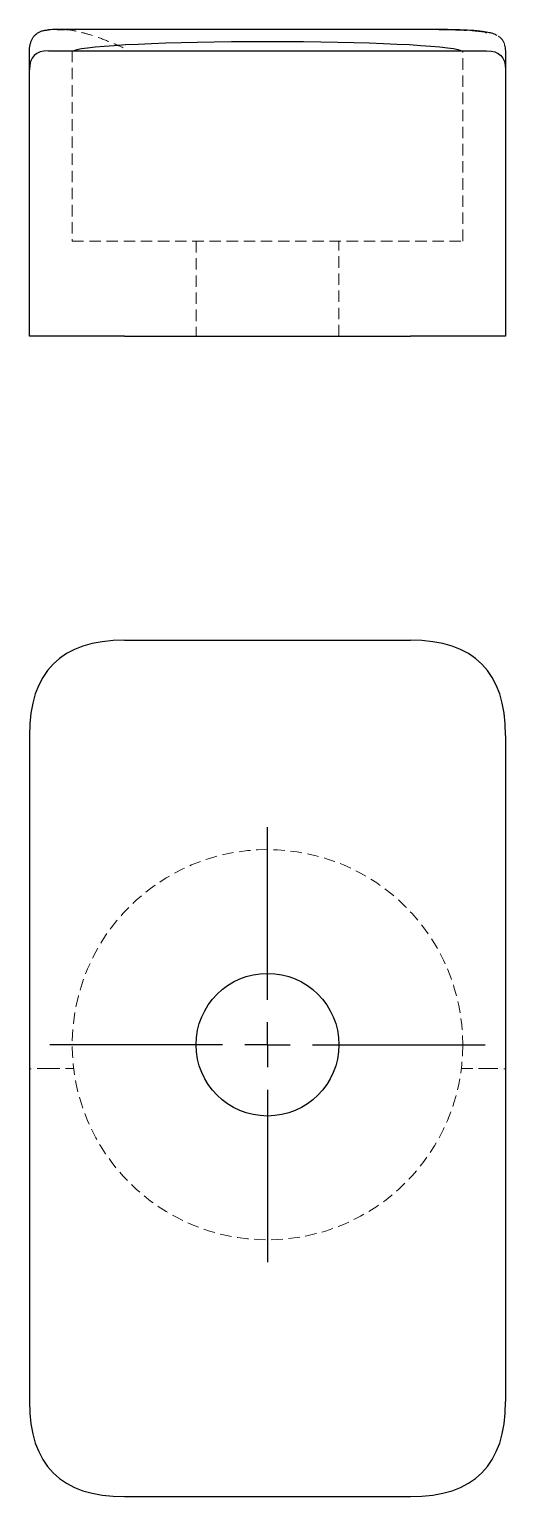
# Model space of a CAD drawing. Header units: millimetres. Extents: x 57 to 240, y 12 to 175.
# Drawn here: x 56.6 to 109.4, y 11.7 to 174.9 of the extents above.
import ezdxf

# ---------------------------------------------------------------- set-up
doc = ezdxf.new("R2010")
doc.units = ezdxf.units.MM
doc.linetypes.add('HIDDEN', pattern=[1.905, 1.27, -0.635])
doc.layers.add('10', color=7, linetype='Continuous')

# ---------------------------------------------------------------- blocks, each defined once
blk = doc.blocks.new('SW_CENTERMARKSYMBOL_0')
at = {"layer": '10', "color": 0}
for p, q in [((0, 5), (0, 24.19)), ((0, 0), (0, 2.5)), ((-5, 0), (-24.19, 0)), ((0, 0), (-2.5, 0)), ((0, 0), (0, -2.5)), ((0, 0), (2.5, 0)), ((5, 0), (24.19, 0)), ((0, -5), (0, -24.19))]:
    blk.add_line(p, q, dxfattribs=at)

msp = doc.modelspace()

# ---------------------------------------------------------------- linework, layer by layer
at = {"color": 7, "linetype": 'Continuous', "lineweight": 25}
for p, q in [((59.65, 174.87), (60.48, 174.84)), ((109.42, 172.81), (109.35, 173.11)), ((56.55, 170.38), (56.55, 172.31)), ((67.13, 172.49), (98.87, 172.49)), ((109.39, 172.81), (109.45, 172.31)), ((109.45, 172.31), (109.45, 170.38)), ((56.55, 140.75), (56.55, 170.38)), ((109.45, 170.38), (109.45, 140.75)), ((67.13, 140.75), (98.87, 140.75)), ((67.13, 106.95), (98.87, 106.95)), ((56.55, 96.37), (56.55, 22.31)), ((109.45, 96.37), (109.45, 22.31)), ((67.13, 11.73), (98.87, 11.73))]:
    msp.add_line(p, q, dxfattribs=at)
at = {"color": 7, "linetype": 'HIDDEN', "lineweight": 18}
for p, q in [((61.31, 172.49), (61.31, 151.33)), ((104.69, 151.33), (104.69, 172.49)), ((61.31, 151.33), (104.69, 151.33)), ((75.07, 151.33), (75.07, 140.75)), ((90.93, 140.75), (90.93, 151.33)), ((58.67, 59.34), (61.47, 59.34)), ((104.53, 59.34), (107.33, 59.34))]:
    msp.add_line(p, q, dxfattribs=at)
at = {"color": 7, "linetype": 'HIDDEN', "lineweight": 18, "flags": 128}
for points in [[(56.55, 170.38), (56.55, 170.38)], [(109.45, 170.38), (109.45, 170.38)], [(67.13, 106.95), (67.13, 106.95)], [(98.87, 106.95), (98.87, 106.95)], [(56.55, 96.37), (56.55, 96.37)], [(109.45, 96.37), (109.45, 96.37)], [(56.55, 22.31), (56.55, 22.31)], [(109.45, 22.31), (109.45, 22.31)]]:
    msp.add_lwpolyline(points, dxfattribs=at)
at = {"color": 7, "linetype": 'HIDDEN', "lineweight": 18}
msp.add_circle((83, 61.98), 21.69, dxfattribs=at)
at = {"color": 7, "linetype": 'Continuous', "lineweight": 25}
msp.add_circle((83, 61.98), 7.93, dxfattribs=at)
msp.add_ellipse((83, 172.35), major_axis=(21.69, 0), ratio=0.052408, start_param=0.122256, end_param=3.019337, dxfattribs=at)
for points, knots in [([(56.55, 172.31), (56.55, 172.39), (56.55, 172.53), (56.57, 172.74), (56.59, 172.94), (56.63, 173.13), (56.67, 173.31), (56.72, 173.48), (56.78, 173.64), (56.86, 173.79), (56.94, 173.93), (57.03, 174.06), (57.13, 174.18), (57.24, 174.29), (57.36, 174.39), (57.49, 174.48), (57.63, 174.56), (57.78, 174.63), (57.93, 174.69), (58.1, 174.74), (58.28, 174.77), (58.47, 174.8), (58.6, 174.81), (58.67, 174.82)], [0, 0, 0, 0, 0.060337, 0.119109, 0.176347, 0.232085, 0.28636, 0.339211, 0.390681, 0.440817, 0.489669, 0.53729, 0.583739, 0.62908, 0.67338, 0.716711, 0.75915, 0.80078, 0.841689, 0.881967, 0.921711, 0.961021, 1, 1, 1, 1]), ([(107.33, 174.43), (107.33, 174.5), (107.1, 174.6), (106.32, 174.7), (105.51, 174.76), (104.6, 174.8), (103.72, 174.82), (102.99, 174.84), (102.19, 174.85), (101.46, 174.86), (100.85, 174.87), (100.44, 174.87), (100.11, 174.87), (99.86, 174.87), (99.65, 174.87), (99.5, 174.87), (99.41, 174.87), (99.3, 174.87), (99.35, 174.87), (99.32, 174.87), (99.32, 174.87), (99.29, 174.87), (99.25, 174.87), (99.19, 174.87), (99.05, 174.87), (98.82, 174.87), (98.44, 174.87), (97.96, 174.87), (97.18, 174.87), (95.97, 174.87), (94.12, 174.87), (92.24, 174.87), (90.55, 174.87), (89.4, 174.87), (88.44, 174.87), (87.69, 174.87), (87.05, 174.87), (86.58, 174.87), (86.32, 174.87), (86.08, 174.87), (86.02, 174.87), (85.87, 174.87), (85.63, 174.87), (85.28, 174.87), (84.87, 174.87), (84.32, 174.87), (83.63, 174.87), (82.53, 174.87), (81.15, 174.87), (79.5, 174.87), (77.84, 174.87), (75.64, 174.87), (72.88, 174.87), (69.57, 174.87), (65.16, 174.87), (61.86, 174.87), (59.65, 174.87)], [0, 0, 0, 0, 0.0625, 0.09375, 0.125, 0.15625, 0.171875, 0.1875, 0.203125, 0.21875, 0.2265625, 0.234375, 0.2382812, 0.2421875, 0.2460937, 0.2480469, 0.2490234, 0.25, 0.2519531, 0.2539062, 0.2578125, 0.2617187, 0.265625, 0.2734375, 0.28125, 0.296875, 0.3125, 0.328125, 0.34375, 0.375, 0.40625, 0.4375, 0.453125, 0.46875, 0.4765625, 0.484375, 0.4921875, 0.4960937, 0.4980469, 0.5, 0.5019531, 0.5039062, 0.5078125, 0.515625, 0.5234375, 0.53125, 0.546875, 0.5625, 0.59375, 0.625, 0.65625, 0.6875, 0.75, 0.8125, 0.875, 1, 1, 1, 1]), ([(108.5, 174.18), (108.44, 174.22), (108.21, 174.36), (107.75, 174.47), (107.34, 174.55), (107.03, 174.59), (106.99, 174.59)], [0, 0, 0, 0, 0.14686, 0.542488, 0.938627, 1, 1, 1, 1])]:
    msp.add_open_spline(points, degree=3, knots=knots, dxfattribs=at)
for points in [[(59.65, 174.87), (59.29, 174.86), (58.96, 174.84), (58.67, 174.82)], [(58.67, 172.49), (57.26, 172.49), (56.55, 171.79), (56.55, 170.38)], [(58.67, 172.49), (58.67, 172.49), (59.01, 172.49), (60.51, 172.49), (63.11, 172.49), (65.66, 172.49), (67.13, 172.49)], [(98.87, 172.49), (100.34, 172.49), (102.89, 172.49), (105.49, 172.49), (106.99, 172.49), (107.33, 172.49), (107.33, 172.49)], [(107.33, 172.49), (108.74, 172.49), (109.45, 171.79), (109.45, 170.38)], [(67.13, 140.75), (60.08, 140.75), (56.55, 140.75), (56.55, 140.75)], [(109.45, 140.75), (109.45, 140.75), (105.92, 140.75), (98.87, 140.75)], [(67.13, 106.95), (60.08, 106.95), (56.55, 103.42), (56.55, 96.37)], [(109.45, 96.37), (109.45, 103.42), (105.92, 106.95), (98.87, 106.95)], [(56.55, 22.31), (56.55, 15.26), (60.08, 11.73), (67.13, 11.73)], [(98.87, 11.73), (105.92, 11.73), (109.45, 15.26), (109.45, 22.31)]]:
    msp.add_open_spline(points, degree=3, dxfattribs=at)
at = {"color": 7, "linetype": 'HIDDEN', "lineweight": 18}
for points, knots in [([(106.99, 174.59), (106.79, 174.61), (106.36, 174.67), (105.56, 174.73), (104.63, 174.77), (103.65, 174.81), (102.66, 174.83), (101.66, 174.84), (100.51, 174.85), (99.13, 174.86), (97.44, 174.86), (95.42, 174.86), (93.04, 174.86), (90.35, 174.86), (87.35, 174.86), (84.04, 174.86), (80.5, 174.86), (76.75, 174.86), (72.78, 174.86), (68.54, 174.86), (64.41, 174.86), (61.69, 174.86), (60.48, 174.86)], [0, 0, 0, 0, 0.021283, 0.044567, 0.065722, 0.090332, 0.111301, 0.130987, 0.155307, 0.184665, 0.218371, 0.26204, 0.312202, 0.368854, 0.431999, 0.501634, 0.577762, 0.655485, 0.738978, 0.828243, 0.923278, 1, 1, 1, 1]), ([(60.48, 174.84), (60.55, 174.84), (60.98, 174.83), (61.91, 174.65), (63.36, 174.27), (65.08, 173.66), (66.32, 173.12), (66.98, 172.83)], [0, 0, 0, 0, 0.036995, 0.225606, 0.429847, 0.697448, 1, 1, 1, 1]), ([(109.35, 173.11), (109.34, 173.15), (109.31, 173.31), (109.15, 173.64), (108.88, 173.98), (108.6, 174.13), (108.5, 174.18)], [0, 0, 0, 0, 0.059156, 0.286518, 0.727007, 1, 1, 1, 1])]:
    msp.add_open_spline(points, degree=3, knots=knots, dxfattribs=at)
for points in [[(58.67, 59.34), (57.26, 59.34), (56.55, 59.32), (56.55, 59.28)], [(107.33, 59.34), (108.74, 59.34), (109.45, 59.32), (109.45, 59.28)]]:
    msp.add_open_spline(points, degree=3, dxfattribs=at)

# ---------------------------------------------------------------- block references
at = {"layer": '10'}
msp.add_blockref('SW_CENTERMARKSYMBOL_0', (83, 61.98), dxfattribs=at)

doc.saveas('drawing.dxf')
